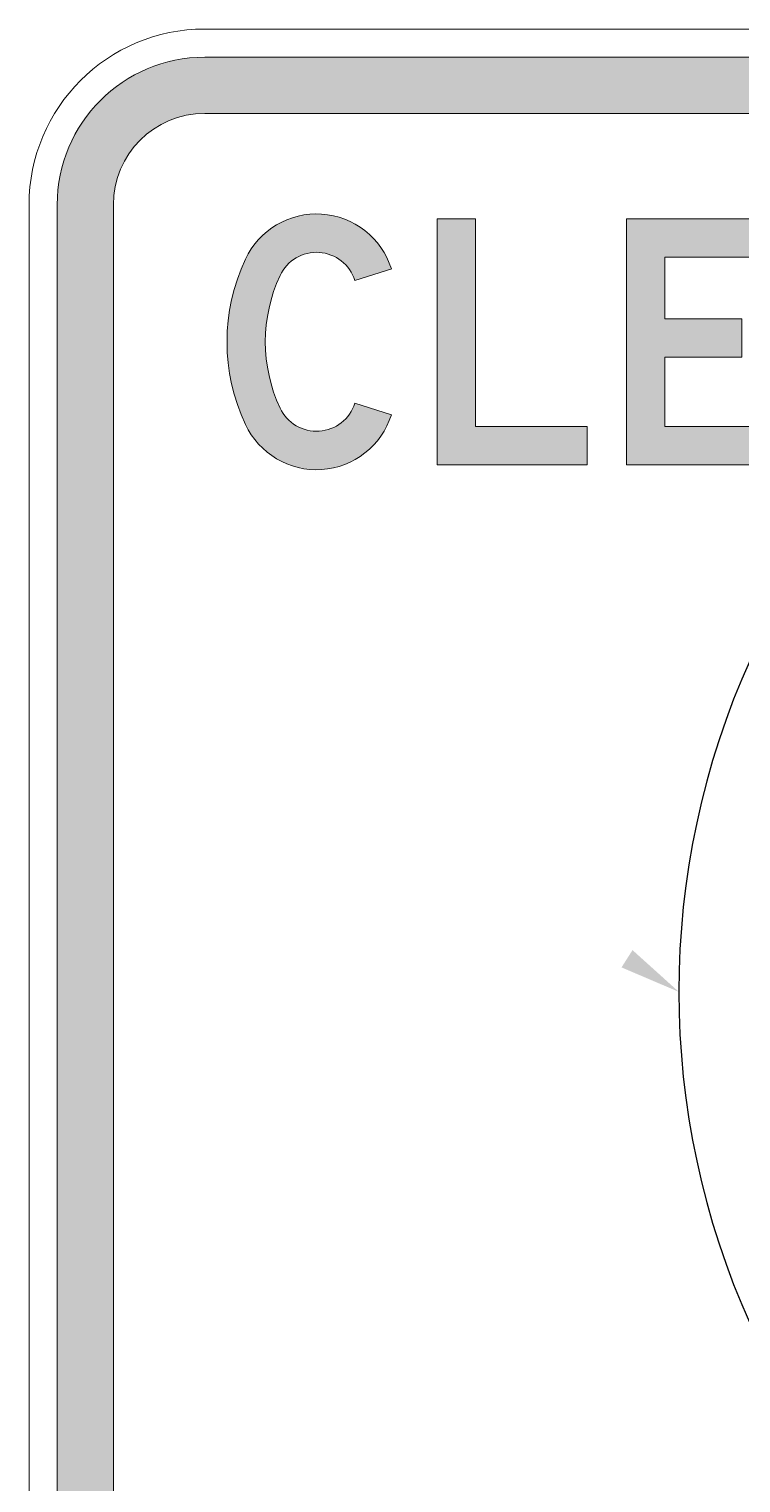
# Model space of a CAD drawing. Extents: x 1164 to 6450, y -2714 to 3958.
# Drawn here: x 5849.6 to 6052.2, y 3544.3 to 3958 of the extents above; entities that cross this region are included whole.
import ezdxf

# ---------------------------------------------------------------- set-up
doc = ezdxf.new("R2010")
doc.units = 0
doc.header["$LTSCALE"] = 10
doc.layers.add('GSBWFILL', color=7, linetype='CONTINUOUS', lineweight=0)
doc.layers.add('L25', color=1, linetype='CONTINUOUS')
doc.layers.add('MR_Signs_DIM', color=1, linetype='CONTINUOUS')

# ---------------------------------------------------------------- blocks, each defined once
blk = doc.blocks.new('*U428')
at = {"layer": 'GSBWFILL'}
h = blk.add_hatch(color=256, dxfattribs=at)
edge = h.paths.add_edge_path()
edge.add_line((104.2867910776607, 149.8797741616702), (134.3767910776606, 159.4617741616702))
edge.add_line((134.3767910776606, 159.4617741616702), (134.0625307301143, 159.3622018379728))
edge.add_arc((73.00079133464709, 139.9164405714599), 64.08333363078236, 17.66463027616738, 154.8157636095007)
edge.add_arc((157.8886401462602, 99.99977365947542), 157.887849370834, 154.8157635801439, 205.1842358023662)
edge.add_arc((73.0008373439664, 60.08337307841304), 64.08348859891, 205.1844328509103, 342.3355661842436)
edge.add_line((134.0627910776607, 40.637774161671), (104.2860000000001, 50.1199999999997))
edge.add_arc((73.00079133464709, 60.08310775188045), 32.83333363078238, 205.1842366564146, 342.33536998974796, ccw=False)
edge.add_arc((157.88864014626, 99.99977466386473), 126.6378493708338, 154.8157642738219, 205.1842364960441, ccw=False)
edge.add_arc((73.0012309245862, 139.9163978762504), 32.83375003097432, 17.664890394020574, 154.8160237273541, ccw=False)
blk.add_lwpolyline([(104.2867910776607, 149.8797741616702), (134.3767910776606, 159.4617741616702), (134.0625307301143, 159.3622018379728, 0.6818413547934971), (15.0089527127739, 167.1858428841029, 0.2233820481016266), (15.008951988694, 32.8137059746956, 0.6818413547934971), (134.0627910776607, 40.637774161671), (104.2860000000001, 50.1199999999997, -0.6818413547934971), (43.2884578260724, 46.1115282139222, -0.2233820481016266), (43.2884571019925, 153.8880195739596, -0.6818413547934971), (104.2867910776607, 149.8797741616702)], format="xyb", close=True, dxfattribs=at)
blk = doc.blocks.new('*U429')
at = {"layer": 'GSBWFILL'}
blk.add_hatch(color=256, dxfattribs=at).paths.add_polyline_path([(0, 0), (0, 200.0000000000002), (31.25, 200.0000000000002), (31.25, 31.25), (121.8760000000001, 31.25), (121.8760000000001, 0)])
blk.add_lwpolyline([(0, 0), (0, 200.0000000000002), (31.25, 200.0000000000002), (31.25, 31.25), (121.8760000000001, 31.25), (121.8760000000001, 0), (0, 0)], close=True, dxfattribs=at)
blk = doc.blocks.new('*U430')
at = {"layer": 'GSBWFILL'}
blk.add_hatch(color=256, dxfattribs=at).paths.add_polyline_path([(0, 0), (0, 200.0000000000002), (115.624, 200.0000000000002), (115.624, 168.7500000000002), (31.25, 168.7500000000002), (31.25, 118.7500000000003), (93.75, 118.7500000000003), (93.75, 87.5000000000004), (31.25, 87.5000000000004), (31.25, 31.25), (121.876, 31.25), (121.876, 0)])
blk.add_lwpolyline([(0, 0), (0, 200.0000000000002), (115.624, 200.0000000000002), (115.624, 168.7500000000002), (31.25, 168.7500000000002), (31.25, 118.7500000000003), (93.75, 118.7500000000003), (93.75, 87.5000000000004), (31.25, 87.5000000000004), (31.25, 31.25), (121.876, 31.25), (121.876, 0), (0, 0)], close=True, dxfattribs=at)
blk = doc.blocks.new('*U431')
at = {"layer": 'GSBWFILL'}
blk.add_hatch(color=256, dxfattribs=at).paths.add_polyline_path([(52.69200000000018, 56.2500000000004), (63.57999999999997, 87.5000000000004), (83.74999999999999, 145.384), (103.92, 87.5000000000004), (63.59058958785335, 87.50000000000038), (52.70258958785357, 56.2500000000004), (114.808, 56.2500000000004), (134.4080000000001, 0), (167.5000000000002, 0), (97.81200000000001, 200.0000000000002), (69.68799999999997, 200.0000000000002), (0, 0), (33.09200000000009, 0)])
at = {"layer": 'GSBWFILL', "flags": 128}
blk.add_lwpolyline([(52.69200000000018, 56.2500000000004), (63.57999999999997, 87.5000000000004), (83.74999999999999, 145.384), (103.92, 87.5000000000004), (63.59058958785335, 87.50000000000038), (52.70258958785357, 56.2500000000004), (114.808, 56.2500000000004), (134.4080000000001, 0), (167.5000000000002, 0), (97.81200000000001, 200.0000000000002), (69.68799999999997, 200.0000000000002), (0, 0), (33.09200000000009, 0)], close=True, dxfattribs=at)
blk = doc.blocks.new('*U432')
at = {"layer": 'GSBWFILL'}
h = blk.add_hatch(color=256, dxfattribs=at)
edge = h.paths.add_edge_path()
edge.add_line((78.35692087557389, 199.9995218887012), (31.26000000000001, 199.9999998985053))
edge.add_line((31.26000000000001, 199.9999998985053), (31.26000000000001, 168.7500000000002))
edge.add_line((31.26000000000001, 168.7500000000002), (78.85000000000008, 168.7500000000002))
edge.add_arc((78.125185125549, 143.7552545489709), 25.00525258348688, -89.46335371627998, 88.33896295038699, ccw=False)
edge.add_line((78.35938701244638, 118.7510987695779), (31.25, 118.7500000000003))
edge.add_line((31.25, 118.7500000000003), (31.25, 200.0000000000002))
edge.add_line((31.25, 200.0000000000002), (0, 200.0000000000002))
edge.add_line((0, 200.0000000000002), (0, 0))
edge.add_line((0, 0), (31.25, 0))
edge.add_line((31.25, 0), (31.25, 87.50000000000041))
edge.add_line((31.25, 87.50000000000041), (70.4719999999997, 87.50000000000041))
edge.add_line((70.4719999999997, 87.50000000000041), (101.2, 0))
edge.add_line((101.2, 0), (134.3759999999996, 0))
edge.add_line((134.3759999999996, 0), (101.3899999999999, 92.5360000000009))
edge.add_arc((78.12474730194587, 143.7496130695003), 56.25038796965499, 294.4312858994833, 449.7635108994833)
blk.add_lwpolyline([(78.35692087557389, 199.9995218887012), (31.26000000000001, 199.9999998985053), (31.26000000000001, 168.7500000000002), (78.85000000000008, 168.7500000000002, -0.9810031770669686), (78.35938701244638, 118.7510987695779), (31.25, 118.7500000000003), (31.25, 200.0000000000002), (0, 200.0000000000002), (0, 0), (31.25, 0), (31.25, 87.50000000000041), (70.4719999999997, 87.50000000000041), (101.2, 0), (134.3759999999996, 0), (101.3899999999999, 92.5360000000009, 0.8049709865982575)], format="xyb", close=True, dxfattribs=at)
blk = doc.blocks.new('*U433')
at = {"layer": 'GSBWFILL'}
blk.add_hatch(color=256, dxfattribs=at).paths.add_polyline_path([(26.8760000000006, 0), (0, 200.0000000000002), (31.5300000000001, 200.0000000000002), (46.208, 90.7740000000006), (73.12400000000089, 200.0000000000002), (101.8760000000007, 200.0000000000002), (128.6340000000008, 92.2040000000006), (143.4560000000005, 200.0000000000002), (174.9999999999998, 200.0000000000002), (147.5, 0), (118.7500000000003, 0), (87.8120000000005, 128.1240000000006), (55.6240000000008, 0)])
blk.add_lwpolyline([(26.8760000000006, 0), (0, 200.0000000000002), (31.5300000000001, 200.0000000000002), (46.208, 90.7740000000006), (73.12400000000089, 200.0000000000002), (101.8760000000007, 200.0000000000002), (128.6340000000008, 92.2040000000006), (143.4560000000005, 200.0000000000002), (174.9999999999998, 200.0000000000002), (147.5, 0), (118.7500000000003, 0), (87.8120000000005, 128.1240000000006), (55.6240000000008, 0), (26.8760000000006, 0)], close=True, dxfattribs=at)
blk = doc.blocks.new('*U434')
at = {"layer": 'GSBWFILL'}
blk.add_hatch(color=256, dxfattribs=at).paths.add_polyline_path([(52.69200000000018, 56.2500000000004), (63.57999999999997, 87.5000000000004), (83.74999999999999, 145.384), (103.92, 87.5000000000004), (63.59058958785335, 87.50000000000038), (52.70258958785357, 56.2500000000004), (114.808, 56.2500000000004), (134.4080000000001, 0), (167.5000000000002, 0), (97.81200000000001, 200.0000000000002), (69.68799999999997, 200.0000000000002), (0, 0), (33.09200000000009, 0)])
at = {"layer": 'GSBWFILL', "flags": 128}
blk.add_lwpolyline([(52.69200000000018, 56.2500000000004), (63.57999999999997, 87.5000000000004), (83.74999999999999, 145.384), (103.92, 87.5000000000004), (63.59058958785335, 87.50000000000038), (52.70258958785357, 56.2500000000004), (114.808, 56.2500000000004), (134.4080000000001, 0), (167.5000000000002, 0), (97.81200000000001, 200.0000000000002), (69.68799999999997, 200.0000000000002), (0, 0), (33.09200000000009, 0)], close=True, dxfattribs=at)
blk = doc.blocks.new('*U435')
at = {"layer": 'GSBWFILL'}
blk.add_hatch(color=256, dxfattribs=at).paths.add_polyline_path([(68.7499999999997, 0), (68.7499999999997, 88.75000000000011), (0, 200.0000000000002), (35.9379999999998, 200.0000000000002), (84.37599999999979, 123.4380000000002), (132.8120000000004, 200.0000000000002), (168.7500000000002, 200.0000000000002), (99.9999999999997, 88.75000000000011), (99.9999999999997, 0)])
blk.add_lwpolyline([(68.7499999999997, 0), (68.7499999999997, 88.75000000000011), (0, 200.0000000000002), (35.9379999999998, 200.0000000000002), (84.37599999999979, 123.4380000000002), (132.8120000000004, 200.0000000000002), (168.7500000000002, 200.0000000000002), (99.9999999999997, 88.75000000000011), (99.9999999999997, 0), (68.7499999999997, 0)], close=True, dxfattribs=at)
blk = doc.blocks.new('*U427')
at = {"layer": 'GSBWFILL', "color": 28}
for name, p, xscale, yscale, zscale in [('*U428', (0, 0), 0.3490186037624236, 0.35, 0.3490186037624236), ('*U429', (59.822, 0), 0.3503560996422591, 0.35, 0.3503560996422591), ('*U430', (113.7045, 0), 0.3503560996422593, 0.35, 0.3503560996422593), ('*U431', (165.3505, 0), 0.3510447761194025, 0.35, 0.3510447761194025), ('*U432', (236.327, 0), 0.3490206584509148, 0.35, 0.3490206584509148), ('*U433', (291.9245, 0), 0.3500000000000004, 0.3500000000000004, 0.3500000000000004), ('*U434', (361.3749999999999, 0), 0.3510447761194026, 0.35, 0.3510447761194026), ('*U435', (428.127, 0), 0.350518518518518, 0.35, 0.350518518518518)]:
    blk.add_blockref(name, p, dxfattribs=dict(at, xscale=xscale, yscale=yscale, zscale=zscale))
blk = doc.blocks.new('*U426')
at = {"layer": 'GSBWFILL'}
blk.add_blockref('*U427', (-243.6385, 0), dxfattribs=at)
blk = doc.blocks.new('*U560')
at = {"layer": 'GSBWFILL'}
blk.add_hatch(color=256, dxfattribs=at).paths.add_polyline_path([(-249.8400000000001, -392), (250, -392, 0.414213562373095), (292, -350), (292, 350, 0.414213562373095), (250, 392), (-250, 392, 0.414213562373095), (-292, 350), (-292, -350, 0.414213562373095), (-250, -392), (-250, -376, -0.414213562373095), (-276, -350), (-276, 350, -0.414213562373095), (-250, 376), (250, 376, -0.414213562373095), (276, 350), (276, -350, -0.414213562373095), (250, -376), (-249.8400000000001, -376)])
at = {"layer": 'GSBWFILL', "linetype": 'Continuous'}
for points in [[(-250, -400), (250, -400, 0.414213562373095), (300, -350), (300, 350, 0.414213562373095), (250, 400), (-250, 400, 0.414213562373095), (-300, 350), (-300, -350, 0.414213562373095), (-250, -400)], [(-249.8400000000001, -392), (250, -392, 0.414213562373095), (292, -350), (292, 350, 0.414213562373095), (250, 392), (-250, 392, 0.414213562373095), (-292, 350), (-292, -350, 0.414213562373095), (-250, -392), (-250, -376, -0.414213562373095), (-276, -350), (-276, 350, -0.414213562373095), (-250, 376), (250, 376, -0.414213562373095), (276, 350), (276, -350, -0.414213562373095), (250, -376), (-249.8400000000001, -376), (-249.8400000000001, -392)]]:
    blk.add_lwpolyline(points, format="xyb", close=True, dxfattribs=at)

msp = doc.modelspace()

# ---------------------------------------------------------------- linework, layer by layer
at = {"layer": 'L25'}
msp.add_arc((6264.557913348799, 3684.009632321959), 230, 155.7048110546299, 204.2951889453701, dxfattribs=at)
at = {"layer": 'MR_Signs_DIM', "color": 1}
msp.add_solid([(6021.376503961596, 3695.884285622641), (6034.557913348799, 3684.009632321959), (6018.237773668791, 3690.967360778106)], dxfattribs=at)

# ---------------------------------------------------------------- block references
at = {"layer": 'GSBWFILL'}
for name, p in [('*U560', (6149.557913348799, 3558.009632321959)), ('*U426', (6149.557913348799, 3834.009632321959))]:
    msp.add_blockref(name, p, dxfattribs=at)

doc.saveas('drawing.dxf')
